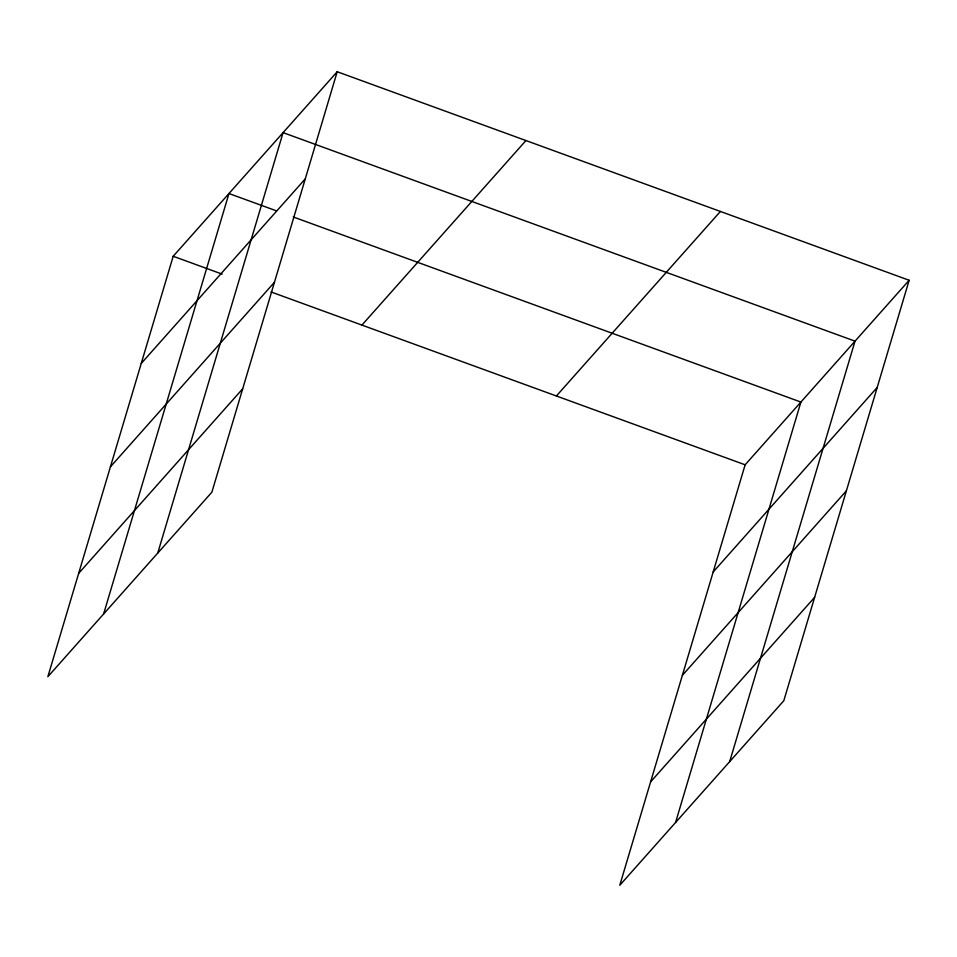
<?xml version="1.0" encoding="UTF-8"?>
<svg xmlns="http://www.w3.org/2000/svg" width="957" height="957" viewBox="0 0 957 957"><rect width="100%" height="100%" fill="white"/><g stroke="black" fill="none" stroke-linecap="round" stroke-linejoin="round"><path stroke-width="1.44" d="M337.211 71.739L173.193 256.273L47.85 676.731L211.868 492.197L337.211 71.739L909.15 280.269L783.807 700.727L619.789 885.261L745.132 464.803L909.15 280.269M103.619 613.987L228.962 193.529L276.501 210.863M157.738 553.098L283.081 132.628L855.02 341.159L729.677 761.628M675.558 822.518L800.901 402.06L293.273 216.976M141.253 363.433L305.259 178.899M110.426 466.825L274.444 282.279M78.677 573.339L242.683 388.805M361.937 325.081L525.955 140.547M556.4 395.983L720.406 211.449M713.192 571.963L877.21 387.429M682.365 675.355L846.383 490.809M650.616 781.869L814.622 597.335M173.193 256.273L222.132 274.109M271.058 291.957L745.132 464.803"/></g></svg>
